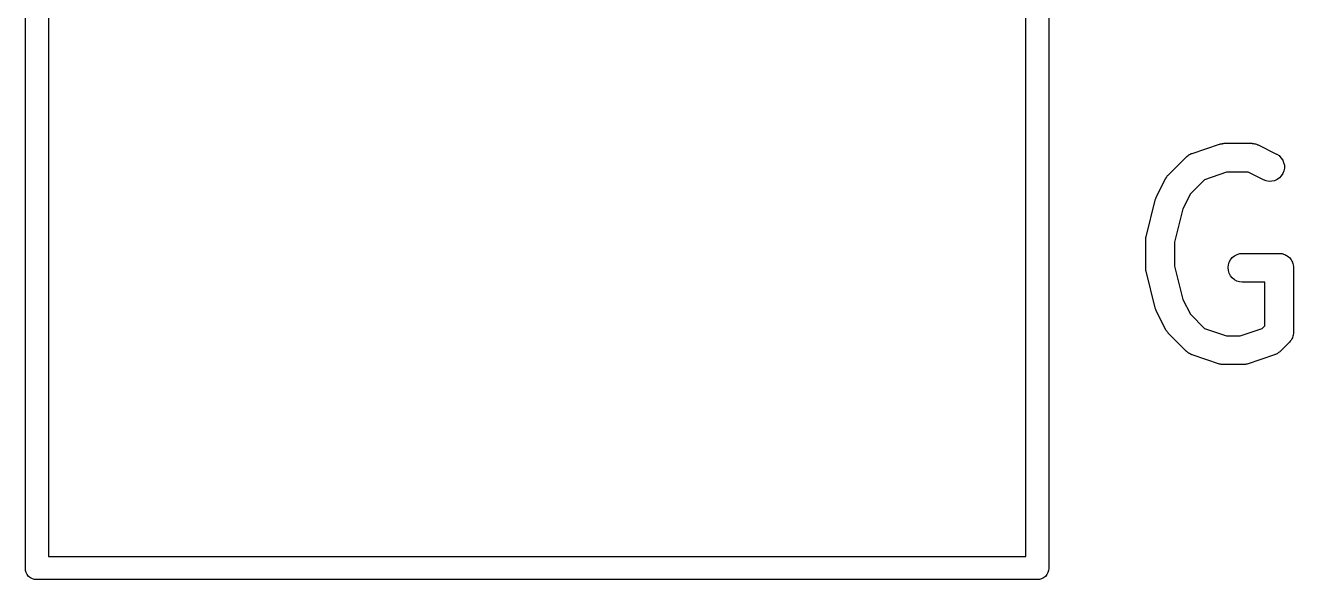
# Model space of a CAD drawing. Extents: x 96 to 150, y -148 to -38.
# Drawn here: x 104.53 to 111.12, y -105.78 to -102.9 of the extents above; entities that cross this region are included whole.
import ezdxf

# ---------------------------------------------------------------- set-up
doc = ezdxf.new("R2010")
doc.units = 0
doc.header["$MEASUREMENT"] = 0
doc.layers.add('BLACK', color=7, linetype='CONTINUOUS')

msp = doc.modelspace()

# ---------------------------------------------------------------- linework, layer by layer
at = {"layer": 'BLACK', "linetype": 'CONTINUOUS'}
for p, q in [((109.848, -92.9069), (109.848, -105.721)), ((109.728, -105.664), (109.728, -92.964)), ((104.528, -105.721), (104.528, -95.5069)), ((104.648, -95.564), (104.648, -105.664)), ((110.576, -103.577), (110.578, -103.576)), ((110.578, -103.576), (110.58, -103.575)), ((110.58, -103.575), (110.585, -103.573)), ((110.585, -103.573), (110.589, -103.57)), ((110.589, -103.57), (110.591, -103.57)), ((110.591, -103.57), (110.593, -103.569)), ((110.593, -103.569), (110.736, -103.521)), ((110.736, -103.521), (110.737, -103.521)), ((110.737, -103.521), (110.741, -103.52)), ((110.741, -103.52), (110.745, -103.519)), ((110.745, -103.519), (110.749, -103.519)), ((110.749, -103.519), (110.752, -103.518)), ((110.752, -103.518), (110.756, -103.518)), ((110.756, -103.518), (110.76, -103.517)), ((110.76, -103.517), (110.903, -103.517)), ((110.903, -103.517), (110.904, -103.517)), ((110.904, -103.517), (110.906, -103.518)), ((110.906, -103.518), (110.908, -103.518)), ((110.908, -103.518), (110.913, -103.518)), ((110.913, -103.518), (110.918, -103.519)), ((110.918, -103.519), (110.921, -103.52)), ((110.921, -103.52), (110.923, -103.52)), ((110.923, -103.52), (110.928, -103.522)), ((110.928, -103.522), (110.932, -103.523)), ((110.932, -103.523), (110.934, -103.525)), ((110.934, -103.525), (110.936, -103.525)), ((110.936, -103.525), (111.032, -103.573)), ((111.032, -103.573), (111.033, -103.573)), ((111.033, -103.573), (111.045, -103.581)), ((110.469, -103.682), (110.564, -103.587)), ((110.564, -103.587), (110.565, -103.586)), ((110.565, -103.586), (110.567, -103.585)), ((110.567, -103.585), (110.568, -103.583)), ((110.568, -103.583), (110.572, -103.58)), ((110.572, -103.58), (110.576, -103.577)), ((111.045, -103.581), (111.055, -103.592)), ((111.055, -103.592), (111.064, -103.604)), ((111.064, -103.604), (111.069, -103.617)), ((111.069, -103.617), (111.073, -103.631)), ((111.073, -103.631), (111.073, -103.646)), ((110.407, -103.797), (110.455, -103.702)), ((110.455, -103.701), (110.458, -103.697)), ((110.455, -103.702), (110.455, -103.701)), ((110.458, -103.697), (110.46, -103.694)), ((110.46, -103.694), (110.462, -103.691)), ((110.462, -103.691), (110.463, -103.688)), ((110.463, -103.688), (110.466, -103.685)), ((110.466, -103.685), (110.469, -103.682)), ((110.658, -103.706), (110.584, -103.78)), ((110.772, -103.667), (110.658, -103.706)), ((110.885, -103.667), (110.772, -103.667)), ((110.965, -103.707), (110.885, -103.667)), ((110.978, -103.712), (110.965, -103.707)), ((111.035, -103.705), (111.022, -103.711)), ((111.047, -103.697), (111.035, -103.705)), ((111.057, -103.686), (111.047, -103.697)), ((111.065, -103.674), (111.057, -103.686)), ((111.07, -103.66), (111.065, -103.674)), ((111.073, -103.646), (111.07, -103.66)), ((110.993, -103.715), (110.978, -103.712)), ((111.007, -103.714), (110.993, -103.715)), ((111.022, -103.711), (111.007, -103.714)), ((110.354, -104.003), (110.402, -103.812)), ((110.402, -103.811), (110.404, -103.804)), ((110.402, -103.812), (110.402, -103.811)), ((110.402, -103.811), (110.402, -103.811)), ((110.402, -103.811), (110.402, -103.811)), ((110.404, -103.804), (110.407, -103.798)), ((110.407, -103.798), (110.407, -103.797)), ((110.407, -103.797), (110.407, -103.797)), ((110.584, -103.78), (110.545, -103.857)), ((110.545, -103.857), (110.502, -104.03)), ((110.352, -104.017), (110.353, -104.011)), ((110.352, -104.019), (110.352, -104.017)), ((110.352, -104.02), (110.352, -104.019)), ((110.352, -104.021), (110.352, -104.02)), ((110.352, -104.164), (110.352, -104.021)), ((110.353, -104.005), (110.354, -104.004)), ((110.353, -104.011), (110.353, -104.005)), ((110.354, -104.004), (110.354, -104.003)), ((110.502, -104.03), (110.502, -104.155)), ((110.802, -104.111), (110.814, -104.101)), ((110.814, -104.101), (110.827, -104.094)), ((110.827, -104.094), (110.841, -104.09)), ((110.841, -104.09), (110.855, -104.089)), ((110.855, -104.089), (111.046, -104.089)), ((111.046, -104.089), (111.046, -104.089)), ((111.046, -104.089), (111.046, -104.089)), ((111.046, -104.089), (111.046, -104.089)), ((111.046, -104.089), (111.047, -104.089)), ((111.047, -104.089), (111.054, -104.09)), ((111.054, -104.09), (111.061, -104.09)), ((111.061, -104.09), (111.061, -104.09)), ((111.061, -104.09), (111.061, -104.09)), ((111.061, -104.09), (111.068, -104.093)), ((111.068, -104.093), (111.075, -104.095)), ((111.075, -104.095), (111.075, -104.095)), ((111.075, -104.095), (111.075, -104.095)), ((111.075, -104.095), (111.081, -104.098)), ((111.081, -104.098), (111.088, -104.102)), ((111.088, -104.102), (111.088, -104.102)), ((111.088, -104.102), (111.088, -104.102)), ((111.088, -104.102), (111.094, -104.106)), ((110.352, -104.165), (110.352, -104.164)), ((110.352, -104.166), (110.352, -104.165)), ((110.353, -104.172), (110.352, -104.166)), ((110.502, -104.155), (110.545, -104.328)), ((110.78, -104.163), (110.782, -104.149)), ((110.782, -104.178), (110.78, -104.163)), ((110.782, -104.149), (110.786, -104.135)), ((110.786, -104.135), (110.793, -104.122)), ((110.793, -104.122), (110.802, -104.111)), ((111.094, -104.106), (111.099, -104.111)), ((111.099, -104.111), (111.099, -104.111)), ((111.099, -104.111), (111.099, -104.111)), ((111.099, -104.111), (111.104, -104.117)), ((111.104, -104.117), (111.108, -104.122)), ((111.108, -104.122), (111.108, -104.123)), ((111.108, -104.123), (111.108, -104.123)), ((111.108, -104.123), (111.112, -104.129)), ((111.112, -104.129), (111.115, -104.135)), ((111.115, -104.135), (111.115, -104.135)), ((111.115, -104.135), (111.115, -104.136)), ((111.115, -104.136), (111.117, -104.142)), ((111.117, -104.142), (111.119, -104.149)), ((111.119, -104.149), (111.119, -104.15)), ((111.119, -104.15), (111.119, -104.15)), ((111.119, -104.15), (111.12, -104.157)), ((111.12, -104.157), (111.121, -104.164)), ((111.121, -104.164), (111.121, -104.497)), ((110.353, -104.178), (110.353, -104.172)), ((110.353, -104.18), (110.353, -104.178)), ((110.354, -104.181), (110.353, -104.18)), ((110.354, -104.182), (110.354, -104.181)), ((110.402, -104.372), (110.354, -104.182)), ((110.786, -104.192), (110.782, -104.178)), ((110.792, -104.205), (110.786, -104.192)), ((110.802, -104.216), (110.792, -104.205)), ((110.813, -104.226), (110.802, -104.216)), ((110.826, -104.233), (110.813, -104.226)), ((110.84, -104.237), (110.826, -104.233)), ((110.854, -104.239), (110.84, -104.237)), ((110.855, -104.239), (110.854, -104.239)), ((110.971, -104.239), (110.855, -104.239)), ((110.971, -104.466), (110.971, -104.239)), ((110.545, -104.328), (110.584, -104.405)), ((110.402, -104.373), (110.402, -104.372)), ((110.404, -104.38), (110.402, -104.373)), ((110.402, -104.373), (110.402, -104.373)), ((110.406, -104.386), (110.404, -104.38)), ((110.407, -104.387), (110.406, -104.386)), ((110.407, -104.388), (110.407, -104.387)), ((110.407, -104.387), (110.407, -104.387)), ((110.455, -104.483), (110.407, -104.388)), ((110.584, -104.405), (110.658, -104.479)), ((110.457, -104.487), (110.455, -104.483)), ((110.459, -104.49), (110.457, -104.487)), ((110.461, -104.493), (110.459, -104.49)), ((110.463, -104.495), (110.461, -104.493)), ((110.466, -104.499), (110.463, -104.495)), ((110.468, -104.502), (110.466, -104.499)), ((110.658, -104.479), (110.772, -104.517)), ((110.843, -104.517), (110.958, -104.479)), ((110.958, -104.479), (110.971, -104.466)), ((111.121, -104.498), (111.12, -104.505)), ((111.121, -104.497), (111.121, -104.497)), ((111.121, -104.497), (111.121, -104.497)), ((111.121, -104.497), (111.121, -104.497)), ((111.121, -104.497), (111.121, -104.498)), ((110.469, -104.503), (110.468, -104.502)), ((110.564, -104.598), (110.469, -104.503)), ((110.772, -104.517), (110.843, -104.517)), ((111.099, -104.55), (111.051, -104.598)), ((111.103, -104.545), (111.099, -104.55)), ((111.108, -104.54), (111.103, -104.545)), ((111.111, -104.533), (111.108, -104.539)), ((111.108, -104.539), (111.108, -104.539)), ((111.108, -104.539), (111.108, -104.54)), ((111.115, -104.527), (111.111, -104.533)), ((111.117, -104.519), (111.115, -104.526)), ((111.115, -104.526), (111.115, -104.526)), ((111.115, -104.526), (111.115, -104.527)), ((111.119, -104.513), (111.117, -104.519)), ((111.12, -104.505), (111.119, -104.512)), ((111.119, -104.512), (111.119, -104.512)), ((111.119, -104.512), (111.119, -104.513)), ((110.566, -104.599), (110.564, -104.598)), ((110.567, -104.601), (110.566, -104.599)), ((110.571, -104.604), (110.567, -104.601)), ((110.575, -104.607), (110.571, -104.604)), ((110.577, -104.608), (110.575, -104.607)), ((110.579, -104.609), (110.577, -104.608)), ((110.584, -104.612), (110.579, -104.609)), ((110.588, -104.614), (110.584, -104.612)), ((110.59, -104.615), (110.588, -104.614)), ((110.592, -104.616), (110.59, -104.615)), ((110.593, -104.616), (110.592, -104.616)), ((110.736, -104.664), (110.593, -104.616)), ((111.022, -104.616), (110.879, -104.664)), ((111.024, -104.615), (111.022, -104.616)), ((111.026, -104.614), (111.024, -104.615)), ((111.03, -104.612), (111.026, -104.614)), ((111.035, -104.61), (111.03, -104.612)), ((111.037, -104.609), (111.035, -104.61)), ((111.039, -104.608), (111.037, -104.609)), ((111.043, -104.604), (111.039, -104.608)), ((111.047, -104.602), (111.043, -104.604)), ((111.049, -104.6), (111.047, -104.602)), ((111.05, -104.599), (111.049, -104.6)), ((111.051, -104.598), (111.05, -104.599)), ((110.74, -104.664), (110.736, -104.664)), ((110.744, -104.666), (110.74, -104.664)), ((110.748, -104.666), (110.744, -104.666)), ((110.751, -104.667), (110.748, -104.666)), ((110.755, -104.667), (110.751, -104.667)), ((110.759, -104.667), (110.755, -104.667)), ((110.76, -104.667), (110.759, -104.667)), ((110.855, -104.667), (110.76, -104.667)), ((110.859, -104.667), (110.855, -104.667)), ((110.864, -104.667), (110.859, -104.667)), ((110.867, -104.666), (110.864, -104.667)), ((110.87, -104.666), (110.867, -104.666)), ((110.874, -104.665), (110.87, -104.666)), ((110.878, -104.664), (110.874, -104.665)), ((110.879, -104.664), (110.878, -104.664)), ((104.648, -105.664), (109.728, -105.664)), ((104.528, -105.724), (104.528, -105.721)), ((104.529, -105.736), (104.528, -105.724)), ((104.532, -105.747), (104.529, -105.736)), ((104.538, -105.757), (104.532, -105.747)), ((109.844, -105.747), (109.838, -105.757)), ((109.847, -105.736), (109.844, -105.747)), ((109.848, -105.727), (109.847, -105.736)), ((109.848, -105.721), (109.848, -105.724)), ((109.848, -105.724), (109.848, -105.727)), ((104.545, -105.767), (104.538, -105.757)), ((104.555, -105.774), (104.545, -105.767)), ((104.565, -105.78), (104.555, -105.774)), ((104.576, -105.783), (104.565, -105.78)), ((104.585, -105.784), (104.576, -105.783)), ((104.588, -105.784), (104.585, -105.784)), ((104.585, -105.784), (104.585, -105.784)), ((104.591, -105.784), (104.588, -105.784)), ((109.785, -105.784), (104.591, -105.784)), ((109.788, -105.784), (109.785, -105.784)), ((109.8, -105.783), (109.788, -105.784)), ((109.811, -105.78), (109.8, -105.783)), ((109.821, -105.774), (109.811, -105.78)), ((109.831, -105.767), (109.821, -105.774)), ((109.838, -105.757), (109.831, -105.767))]:
    msp.add_line(p, q, dxfattribs=at)

doc.saveas('drawing.dxf')
